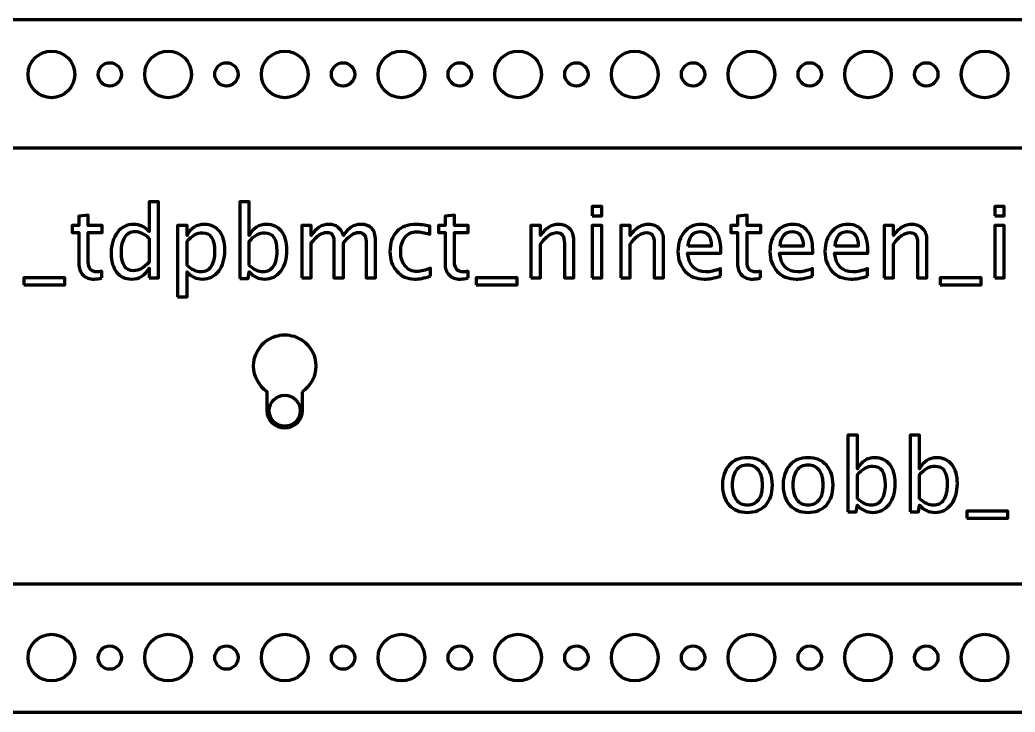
# Model space of a CAD drawing. Header units: centimetres. Extents: x -27.4 to 24.7, y -31.9 to 14.1.
# Drawn here: x -12.41 to 0.39, y -4.45 to 4.45 of the extents above; entities that cross this region are included whole.
import ezdxf

# ---------------------------------------------------------------- set-up
doc = ezdxf.new("R2010")
doc.units = ezdxf.units.CM
doc.header["$MEASUREMENT"] = 0
doc.layers.add('Layer 1', color=7, linetype='Continuous')

msp = doc.modelspace()

# ---------------------------------------------------------------- linework, layer by layer
at = {"layer": 'Layer 1', "color": 5, "lineweight": 106}
msp.add_lwpolyline([(-18.5, -2.8), (18.5, -2.8), (18.5, 2.8), (-18.5, 2.8), (-18.5, -2.8)], close=True, dxfattribs=at)
at = {"layer": 'Layer 1', "lineweight": 106}
for centre, major_axis in [((-11.99999, 3.74999), (0, 0.30001)), ((-10.49999, 3.74999), (0, 0.30001)), ((-8.99999, 3.74999), (0, 0.30001)), ((-7.49999, 3.74999), (0, 0.30001)), ((-5.99999, 3.74999), (0, 0.30001)), ((-4.49999, 3.74999), (0, 0.30001)), ((-2.99999, 3.74999), (0, 0.30001)), ((-1.49999, 3.74999), (0, 0.30001)), ((0.00001, 3.74999), (0, 0.30001)), ((-11.25, 3.75), (0, 0.15)), ((-9.75, 3.75), (0, 0.15)), ((-8.25, 3.75), (0, 0.15)), ((-6.75, 3.75), (0, 0.15)), ((-5.25, 3.75), (0, 0.15)), ((-3.75, 3.75), (0, 0.15)), ((-2.25, 3.75), (0, 0.15)), ((-0.75, 3.75), (0, 0.15)), ((-8.99999, -0.575), (0, 0.20001)), ((-11.99999, -3.75001), (0, 0.30001)), ((-10.49999, -3.75001), (0, 0.30001)), ((-8.99999, -3.75001), (0, 0.30001)), ((-7.49999, -3.75001), (0, 0.30001)), ((-5.99999, -3.75001), (0, 0.30001)), ((-4.49999, -3.75001), (0, 0.30001)), ((-2.99999, -3.75001), (0, 0.30001)), ((-1.49999, -3.75001), (0, 0.30001)), ((0.00001, -3.75001), (0, 0.30001)), ((-11.25, -3.75), (0, 0.15)), ((-9.75, -3.75), (0, 0.15)), ((-8.25, -3.75), (0, 0.15)), ((-6.75, -3.75), (0, 0.15)), ((-5.25, -3.75), (0, 0.15)), ((-3.75, -3.75), (0, 0.15)), ((-2.25, -3.75), (0, 0.15)), ((-0.75, -3.75), (0, 0.15))]:
    msp.add_ellipse(centre, major_axis=major_axis, ratio=1, dxfattribs=at)
msp.add_open_spline([(-24.7, -3.95), (-24.7, -3.95), (-24.7, 3.95), (-24.7, 3.95), (-24.7, 3.95), (-24.7, 4.22614), (-24.47614, 4.45), (-24.2, 4.45), (-24.2, 4.45), (-24.2, 4.45), (24.2, 4.45), (24.2, 4.45), (24.2, 4.45), (24.47614, 4.45), (24.7, 4.22614), (24.7, 3.95), (24.7, 3.95), (24.7, 3.95), (24.7, -3.95), (24.7, -3.95), (24.7, -3.95), (24.7, -4.22614), (24.47614, -4.45), (24.2, -4.45), (24.2, -4.45), (24.2, -4.45), (-24.2, -4.45), (-24.2, -4.45), (-24.2, -4.45), (-24.47614, -4.45), (-24.7, -4.22614), (-24.7, -3.95)], degree=3, knots=[0, 0, 0, 0, 0.11111111, 0.11111111, 0.11111111, 0.11111111, 0.22222222, 0.22222222, 0.22222222, 0.22222222, 0.33333333, 0.33333333, 0.33333333, 0.33333333, 0.44444444, 0.44444444, 0.44444444, 0.44444444, 0.55555556, 0.55555556, 0.55555556, 0.55555556, 0.66666667, 0.66666667, 0.66666667, 0.66666667, 0.77777778, 0.77777778, 0.77777778, 0.77777778, 1, 1, 1, 1], dxfattribs=at)
at = {"layer": 'Layer 1', "color": 5, "lineweight": 106}
for points, knots in [([(-10.74491, 1.13296), (-10.74491, 1.13296), (-10.74491, 1.25933), (-10.74491, 1.25933), (-10.74491, 1.25933), (-10.79465, 1.16492), (-10.86958, 1.11772), (-10.9697, 1.11772), (-10.9697, 1.11772), (-11.05098, 1.11772), (-11.1149, 1.14714), (-11.16147, 1.2062), (-11.16147, 1.2062), (-11.20804, 1.26525), (-11.23132, 1.3459), (-11.23132, 1.44813), (-11.23132, 1.44813), (-11.23132, 1.55989), (-11.20486, 1.64985), (-11.15216, 1.71801), (-11.15216, 1.71801), (-11.09924, 1.78595), (-11.02981, 1.82003), (-10.94366, 1.82003), (-10.94366, 1.82003), (-10.86387, 1.82003), (-10.7974, 1.78955), (-10.74491, 1.72838), (-10.74491, 1.72838), (-10.74491, 1.72838), (-10.74491, 2.11213), (-10.74491, 2.11213), (-10.74491, 2.11213), (-10.74491, 2.11213), (-10.62299, 2.11213), (-10.62299, 2.11213), (-10.62299, 2.11213), (-10.62299, 2.11213), (-10.62299, 1.13296), (-10.62299, 1.13296), (-10.62299, 1.13296), (-10.62299, 1.13296), (-10.74491, 1.13296), (-10.74491, 1.13296)], [0, 0, 0, 0, 0.08333333, 0.08333333, 0.08333333, 0.08333333, 0.16666667, 0.16666667, 0.16666667, 0.16666667, 0.25, 0.25, 0.25, 0.25, 0.33333333, 0.33333333, 0.33333333, 0.33333333, 0.41666667, 0.41666667, 0.41666667, 0.41666667, 0.5, 0.5, 0.5, 0.5, 0.58333333, 0.58333333, 0.58333333, 0.58333333, 0.66666667, 0.66666667, 0.66666667, 0.66666667, 0.75, 0.75, 0.75, 0.75, 0.83333333, 0.83333333, 0.83333333, 0.83333333, 1, 1, 1, 1]), ([(-9.57948, 1.12534), (-9.57948, 1.12534), (-9.57948, 2.11213), (-9.57948, 2.11213), (-9.57948, 2.11213), (-9.57948, 2.11213), (-9.45756, 2.11213), (-9.45756, 2.11213), (-9.45756, 2.11213), (-9.45756, 2.11213), (-9.45756, 1.67885), (-9.45756, 1.67885), (-9.45756, 1.67885), (-9.40761, 1.77304), (-9.33246, 1.82003), (-9.23235, 1.82003), (-9.23235, 1.82003), (-9.15128, 1.82003), (-9.08757, 1.79061), (-9.041, 1.73155), (-9.041, 1.73155), (-8.99443, 1.6725), (-8.97115, 1.59185), (-8.97115, 1.48962), (-8.97115, 1.48962), (-8.97115, 1.37828), (-8.99761, 1.28832), (-9.05031, 1.22017), (-9.05031, 1.22017), (-9.10302, 1.1518), (-9.17244, 1.11772), (-9.25838, 1.11772), (-9.25838, 1.11772), (-9.33818, 1.11772), (-9.40464, 1.1482), (-9.45756, 1.20937), (-9.45756, 1.20937), (-9.45756, 1.20937), (-9.47238, 1.12534), (-9.47238, 1.12534), (-9.47238, 1.12534), (-9.47238, 1.12534), (-9.57948, 1.12534), (-9.57948, 1.12534)], [0, 0, 0, 0, 0.08333333, 0.08333333, 0.08333333, 0.08333333, 0.16666667, 0.16666667, 0.16666667, 0.16666667, 0.25, 0.25, 0.25, 0.25, 0.33333333, 0.33333333, 0.33333333, 0.33333333, 0.41666667, 0.41666667, 0.41666667, 0.41666667, 0.5, 0.5, 0.5, 0.5, 0.58333333, 0.58333333, 0.58333333, 0.58333333, 0.66666667, 0.66666667, 0.66666667, 0.66666667, 0.75, 0.75, 0.75, 0.75, 0.83333333, 0.83333333, 0.83333333, 0.83333333, 1, 1, 1, 1]), ([(-5.04579, 1.92925), (-5.04579, 1.92925), (-5.04579, 2.05117), (-5.04579, 2.05117), (-5.04579, 2.05117), (-5.04579, 2.05117), (-4.92387, 2.05117), (-4.92387, 2.05117), (-4.92387, 2.05117), (-4.92387, 2.05117), (-4.92387, 1.92925), (-4.92387, 1.92925), (-4.92387, 1.92925), (-4.92387, 1.92925), (-5.04579, 1.92925), (-5.04579, 1.92925)], [0, 0, 0, 0, 0.2, 0.2, 0.2, 0.2, 0.4, 0.4, 0.4, 0.4, 0.6, 0.6, 0.6, 0.6, 1, 1, 1, 1]), ([(0.13052, 1.92925), (0.13052, 1.92925), (0.13052, 2.05117), (0.13052, 2.05117), (0.13052, 2.05117), (0.13052, 2.05117), (0.25244, 2.05117), (0.25244, 2.05117), (0.25244, 2.05117), (0.25244, 2.05117), (0.25244, 1.92925), (0.25244, 1.92925), (0.25244, 1.92925), (0.25244, 1.92925), (0.13052, 1.92925), (0.13052, 1.92925)], [0, 0, 0, 0, 0.2, 0.2, 0.2, 0.2, 0.4, 0.4, 0.4, 0.4, 0.6, 0.6, 0.6, 0.6, 1, 1, 1, 1]), ([(-11.35197, 1.13317), (-11.38965, 1.1228), (-11.42245, 1.11772), (-11.45018, 1.11772), (-11.45018, 1.11772), (-11.51241, 1.11772), (-11.56088, 1.1355), (-11.5956, 1.17106), (-11.5956, 1.17106), (-11.63052, 1.20662), (-11.64788, 1.25594), (-11.64788, 1.31923), (-11.64788, 1.31923), (-11.64788, 1.31923), (-11.64788, 1.71462), (-11.64788, 1.71462), (-11.64788, 1.71462), (-11.64788, 1.71462), (-11.73212, 1.71462), (-11.73212, 1.71462), (-11.73212, 1.71462), (-11.73212, 1.71462), (-11.73212, 1.80606), (-11.73212, 1.80606), (-11.73212, 1.80606), (-11.73212, 1.80606), (-11.64788, 1.80606), (-11.64788, 1.80606), (-11.64788, 1.80606), (-11.64788, 1.80606), (-11.64788, 1.92777), (-11.64788, 1.92777), (-11.64788, 1.92777), (-11.64788, 1.92777), (-11.52596, 1.93941), (-11.52596, 1.93941), (-11.52596, 1.93941), (-11.52596, 1.93941), (-11.52596, 1.80606), (-11.52596, 1.80606), (-11.52596, 1.80606), (-11.52596, 1.80606), (-11.34943, 1.80606), (-11.34943, 1.80606), (-11.34943, 1.80606), (-11.34943, 1.80606), (-11.34943, 1.71462), (-11.34943, 1.71462), (-11.34943, 1.71462), (-11.34943, 1.71462), (-11.52596, 1.71462), (-11.52596, 1.71462), (-11.52596, 1.71462), (-11.52596, 1.71462), (-11.52596, 1.34124), (-11.52596, 1.34124), (-11.52596, 1.34124), (-11.52596, 1.25319), (-11.48765, 1.20916), (-11.41124, 1.20916), (-11.41124, 1.20916), (-11.39494, 1.20916), (-11.37525, 1.21191), (-11.35197, 1.2172), (-11.35197, 1.2172), (-11.35197, 1.2172), (-11.35197, 1.13317), (-11.35197, 1.13317)], [0, 0, 0, 0, 0.05555556, 0.05555556, 0.05555556, 0.05555556, 0.11111111, 0.11111111, 0.11111111, 0.11111111, 0.16666667, 0.16666667, 0.16666667, 0.16666667, 0.22222222, 0.22222222, 0.22222222, 0.22222222, 0.27777778, 0.27777778, 0.27777778, 0.27777778, 0.33333333, 0.33333333, 0.33333333, 0.33333333, 0.38888889, 0.38888889, 0.38888889, 0.38888889, 0.44444444, 0.44444444, 0.44444444, 0.44444444, 0.5, 0.5, 0.5, 0.5, 0.55555556, 0.55555556, 0.55555556, 0.55555556, 0.61111111, 0.61111111, 0.61111111, 0.61111111, 0.66666667, 0.66666667, 0.66666667, 0.66666667, 0.72222222, 0.72222222, 0.72222222, 0.72222222, 0.77777778, 0.77777778, 0.77777778, 0.77777778, 0.83333333, 0.83333333, 0.83333333, 0.83333333, 0.88888889, 0.88888889, 0.88888889, 0.88888889, 1, 1, 1, 1]), ([(-6.64303, 1.13317), (-6.68071, 1.1228), (-6.71351, 1.11772), (-6.74124, 1.11772), (-6.74124, 1.11772), (-6.80347, 1.11772), (-6.85194, 1.1355), (-6.88666, 1.17106), (-6.88666, 1.17106), (-6.92158, 1.20662), (-6.93894, 1.25594), (-6.93894, 1.31923), (-6.93894, 1.31923), (-6.93894, 1.31923), (-6.93894, 1.71462), (-6.93894, 1.71462), (-6.93894, 1.71462), (-6.93894, 1.71462), (-7.02318, 1.71462), (-7.02318, 1.71462), (-7.02318, 1.71462), (-7.02318, 1.71462), (-7.02318, 1.80606), (-7.02318, 1.80606), (-7.02318, 1.80606), (-7.02318, 1.80606), (-6.93894, 1.80606), (-6.93894, 1.80606), (-6.93894, 1.80606), (-6.93894, 1.80606), (-6.93894, 1.92777), (-6.93894, 1.92777), (-6.93894, 1.92777), (-6.93894, 1.92777), (-6.81702, 1.93941), (-6.81702, 1.93941), (-6.81702, 1.93941), (-6.81702, 1.93941), (-6.81702, 1.80606), (-6.81702, 1.80606), (-6.81702, 1.80606), (-6.81702, 1.80606), (-6.64049, 1.80606), (-6.64049, 1.80606), (-6.64049, 1.80606), (-6.64049, 1.80606), (-6.64049, 1.71462), (-6.64049, 1.71462), (-6.64049, 1.71462), (-6.64049, 1.71462), (-6.81702, 1.71462), (-6.81702, 1.71462), (-6.81702, 1.71462), (-6.81702, 1.71462), (-6.81702, 1.34124), (-6.81702, 1.34124), (-6.81702, 1.34124), (-6.81702, 1.25319), (-6.77871, 1.20916), (-6.7023, 1.20916), (-6.7023, 1.20916), (-6.686, 1.20916), (-6.66631, 1.21191), (-6.64303, 1.2172), (-6.64303, 1.2172), (-6.64303, 1.2172), (-6.64303, 1.13317), (-6.64303, 1.13317)], [0, 0, 0, 0, 0.05555556, 0.05555556, 0.05555556, 0.05555556, 0.11111111, 0.11111111, 0.11111111, 0.11111111, 0.16666667, 0.16666667, 0.16666667, 0.16666667, 0.22222222, 0.22222222, 0.22222222, 0.22222222, 0.27777778, 0.27777778, 0.27777778, 0.27777778, 0.33333333, 0.33333333, 0.33333333, 0.33333333, 0.38888889, 0.38888889, 0.38888889, 0.38888889, 0.44444444, 0.44444444, 0.44444444, 0.44444444, 0.5, 0.5, 0.5, 0.5, 0.55555556, 0.55555556, 0.55555556, 0.55555556, 0.61111111, 0.61111111, 0.61111111, 0.61111111, 0.66666667, 0.66666667, 0.66666667, 0.66666667, 0.72222222, 0.72222222, 0.72222222, 0.72222222, 0.77777778, 0.77777778, 0.77777778, 0.77777778, 0.83333333, 0.83333333, 0.83333333, 0.83333333, 0.88888889, 0.88888889, 0.88888889, 0.88888889, 1, 1, 1, 1]), ([(-2.88192, 1.13317), (-2.9196, 1.1228), (-2.9524, 1.11772), (-2.98013, 1.11772), (-2.98013, 1.11772), (-3.04236, 1.11772), (-3.09083, 1.1355), (-3.12555, 1.17106), (-3.12555, 1.17106), (-3.16047, 1.20662), (-3.17783, 1.25594), (-3.17783, 1.31923), (-3.17783, 1.31923), (-3.17783, 1.31923), (-3.17783, 1.71462), (-3.17783, 1.71462), (-3.17783, 1.71462), (-3.17783, 1.71462), (-3.26207, 1.71462), (-3.26207, 1.71462), (-3.26207, 1.71462), (-3.26207, 1.71462), (-3.26207, 1.80606), (-3.26207, 1.80606), (-3.26207, 1.80606), (-3.26207, 1.80606), (-3.17783, 1.80606), (-3.17783, 1.80606), (-3.17783, 1.80606), (-3.17783, 1.80606), (-3.17783, 1.92777), (-3.17783, 1.92777), (-3.17783, 1.92777), (-3.17783, 1.92777), (-3.05591, 1.93941), (-3.05591, 1.93941), (-3.05591, 1.93941), (-3.05591, 1.93941), (-3.05591, 1.80606), (-3.05591, 1.80606), (-3.05591, 1.80606), (-3.05591, 1.80606), (-2.87938, 1.80606), (-2.87938, 1.80606), (-2.87938, 1.80606), (-2.87938, 1.80606), (-2.87938, 1.71462), (-2.87938, 1.71462), (-2.87938, 1.71462), (-2.87938, 1.71462), (-3.05591, 1.71462), (-3.05591, 1.71462), (-3.05591, 1.71462), (-3.05591, 1.71462), (-3.05591, 1.34124), (-3.05591, 1.34124), (-3.05591, 1.34124), (-3.05591, 1.25319), (-3.0176, 1.20916), (-2.94119, 1.20916), (-2.94119, 1.20916), (-2.92489, 1.20916), (-2.9052, 1.21191), (-2.88192, 1.2172), (-2.88192, 1.2172), (-2.88192, 1.2172), (-2.88192, 1.13317), (-2.88192, 1.13317)], [0, 0, 0, 0, 0.05555556, 0.05555556, 0.05555556, 0.05555556, 0.11111111, 0.11111111, 0.11111111, 0.11111111, 0.16666667, 0.16666667, 0.16666667, 0.16666667, 0.22222222, 0.22222222, 0.22222222, 0.22222222, 0.27777778, 0.27777778, 0.27777778, 0.27777778, 0.33333333, 0.33333333, 0.33333333, 0.33333333, 0.38888889, 0.38888889, 0.38888889, 0.38888889, 0.44444444, 0.44444444, 0.44444444, 0.44444444, 0.5, 0.5, 0.5, 0.5, 0.55555556, 0.55555556, 0.55555556, 0.55555556, 0.61111111, 0.61111111, 0.61111111, 0.61111111, 0.66666667, 0.66666667, 0.66666667, 0.66666667, 0.72222222, 0.72222222, 0.72222222, 0.72222222, 0.77777778, 0.77777778, 0.77777778, 0.77777778, 0.83333333, 0.83333333, 0.83333333, 0.83333333, 0.88888889, 0.88888889, 0.88888889, 0.88888889, 1, 1, 1, 1]), ([(-10.37873, 0.88785), (-10.37873, 0.88785), (-10.37873, 1.80606), (-10.37873, 1.80606), (-10.37873, 1.80606), (-10.37873, 1.80606), (-10.25681, 1.80606), (-10.25681, 1.80606), (-10.25681, 1.80606), (-10.25681, 1.80606), (-10.25681, 1.67885), (-10.25681, 1.67885), (-10.25681, 1.67885), (-10.20686, 1.77304), (-10.13171, 1.82003), (-10.0316, 1.82003), (-10.0316, 1.82003), (-9.95053, 1.82003), (-9.88682, 1.79061), (-9.84025, 1.73155), (-9.84025, 1.73155), (-9.79368, 1.6725), (-9.7704, 1.59185), (-9.7704, 1.48962), (-9.7704, 1.48962), (-9.7704, 1.37828), (-9.79686, 1.28832), (-9.84956, 1.22017), (-9.84956, 1.22017), (-9.90227, 1.1518), (-9.97169, 1.11772), (-10.05763, 1.11772), (-10.05763, 1.11772), (-10.13743, 1.11772), (-10.20389, 1.1482), (-10.25681, 1.20937), (-10.25681, 1.20937), (-10.25681, 1.20937), (-10.25681, 0.88785), (-10.25681, 0.88785), (-10.25681, 0.88785), (-10.25681, 0.88785), (-10.37873, 0.88785), (-10.37873, 0.88785)], [0, 0, 0, 0, 0.08333333, 0.08333333, 0.08333333, 0.08333333, 0.16666667, 0.16666667, 0.16666667, 0.16666667, 0.25, 0.25, 0.25, 0.25, 0.33333333, 0.33333333, 0.33333333, 0.33333333, 0.41666667, 0.41666667, 0.41666667, 0.41666667, 0.5, 0.5, 0.5, 0.5, 0.58333333, 0.58333333, 0.58333333, 0.58333333, 0.66666667, 0.66666667, 0.66666667, 0.66666667, 0.75, 0.75, 0.75, 0.75, 0.83333333, 0.83333333, 0.83333333, 0.83333333, 1, 1, 1, 1]), ([(-8.78023, 1.13296), (-8.78023, 1.13296), (-8.78023, 1.80606), (-8.78023, 1.80606), (-8.78023, 1.80606), (-8.78023, 1.80606), (-8.65831, 1.80606), (-8.65831, 1.80606), (-8.65831, 1.80606), (-8.65831, 1.80606), (-8.65831, 1.67885), (-8.65831, 1.67885), (-8.65831, 1.67885), (-8.59883, 1.77304), (-8.52263, 1.82003), (-8.42929, 1.82003), (-8.42929, 1.82003), (-8.33933, 1.82003), (-8.27816, 1.77304), (-8.24556, 1.67885), (-8.24556, 1.67885), (-8.18777, 1.77389), (-8.11242, 1.8213), (-8.01992, 1.8213), (-8.01992, 1.8213), (-7.96087, 1.8213), (-7.91494, 1.80394), (-7.88213, 1.76902), (-7.88213, 1.76902), (-7.84932, 1.73409), (-7.83281, 1.6852), (-7.83281, 1.62233), (-7.83281, 1.62233), (-7.83281, 1.62233), (-7.83281, 1.13296), (-7.83281, 1.13296), (-7.83281, 1.13296), (-7.83281, 1.13296), (-7.95473, 1.13296), (-7.95473, 1.13296), (-7.95473, 1.13296), (-7.95473, 1.13296), (-7.95473, 1.60223), (-7.95473, 1.60223), (-7.95473, 1.60223), (-7.95473, 1.67885), (-7.98521, 1.71716), (-8.04617, 1.71716), (-8.04617, 1.71716), (-8.10946, 1.71716), (-8.17592, 1.6725), (-8.24556, 1.58296), (-8.24556, 1.58296), (-8.24556, 1.58296), (-8.24556, 1.13296), (-8.24556, 1.13296), (-8.24556, 1.13296), (-8.24556, 1.13296), (-8.36748, 1.13296), (-8.36748, 1.13296), (-8.36748, 1.13296), (-8.36748, 1.13296), (-8.36748, 1.60265), (-8.36748, 1.60265), (-8.36748, 1.60265), (-8.36748, 1.67991), (-8.39838, 1.71843), (-8.4604, 1.71843), (-8.4604, 1.71843), (-8.522, 1.71843), (-8.58804, 1.67356), (-8.65831, 1.5836), (-8.65831, 1.5836), (-8.65831, 1.5836), (-8.65831, 1.13296), (-8.65831, 1.13296), (-8.65831, 1.13296), (-8.65831, 1.13296), (-8.78023, 1.13296), (-8.78023, 1.13296)], [0, 0, 0, 0, 0.04761905, 0.04761905, 0.04761905, 0.04761905, 0.0952381, 0.0952381, 0.0952381, 0.0952381, 0.14285714, 0.14285714, 0.14285714, 0.14285714, 0.19047619, 0.19047619, 0.19047619, 0.19047619, 0.23809524, 0.23809524, 0.23809524, 0.23809524, 0.28571429, 0.28571429, 0.28571429, 0.28571429, 0.33333333, 0.33333333, 0.33333333, 0.33333333, 0.38095238, 0.38095238, 0.38095238, 0.38095238, 0.42857143, 0.42857143, 0.42857143, 0.42857143, 0.47619048, 0.47619048, 0.47619048, 0.47619048, 0.52380952, 0.52380952, 0.52380952, 0.52380952, 0.57142857, 0.57142857, 0.57142857, 0.57142857, 0.61904762, 0.61904762, 0.61904762, 0.61904762, 0.66666667, 0.66666667, 0.66666667, 0.66666667, 0.71428571, 0.71428571, 0.71428571, 0.71428571, 0.76190476, 0.76190476, 0.76190476, 0.76190476, 0.80952381, 0.80952381, 0.80952381, 0.80952381, 0.85714286, 0.85714286, 0.85714286, 0.85714286, 0.9047619, 0.9047619, 0.9047619, 0.9047619, 1, 1, 1, 1]), ([(-7.12711, 1.15328), (-7.20606, 1.12957), (-7.27422, 1.11772), (-7.33158, 1.11772), (-7.33158, 1.11772), (-7.4226, 1.11772), (-7.49795, 1.15138), (-7.55785, 1.21847), (-7.55785, 1.21847), (-7.61775, 1.28578), (-7.64781, 1.37066), (-7.64781, 1.4729), (-7.64781, 1.4729), (-7.64781, 1.58212), (-7.61818, 1.66742), (-7.55891, 1.72838), (-7.55891, 1.72838), (-7.49964, 1.78955), (-7.41688, 1.82003), (-7.31062, 1.82003), (-7.31062, 1.82003), (-7.25834, 1.82003), (-7.1995, 1.81283), (-7.13473, 1.79844), (-7.13473, 1.79844), (-7.13473, 1.79844), (-7.13473, 1.69557), (-7.13473, 1.69557), (-7.13473, 1.69557), (-7.20352, 1.71589), (-7.25961, 1.72605), (-7.30279, 1.72605), (-7.30279, 1.72605), (-7.36545, 1.72605), (-7.41561, 1.70256), (-7.45308, 1.65578), (-7.45308, 1.65578), (-7.49054, 1.609), (-7.50938, 1.54656), (-7.50938, 1.46866), (-7.50938, 1.46866), (-7.50938, 1.3931), (-7.48991, 1.33214), (-7.45117, 1.28536), (-7.45117, 1.28536), (-7.41244, 1.23879), (-7.36185, 1.21551), (-7.29898, 1.21551), (-7.29898, 1.21551), (-7.24331, 1.21551), (-7.18616, 1.2299), (-7.12711, 1.25869), (-7.12711, 1.25869), (-7.12711, 1.25869), (-7.12711, 1.15328), (-7.12711, 1.15328)], [0, 0, 0, 0, 0.06666667, 0.06666667, 0.06666667, 0.06666667, 0.13333333, 0.13333333, 0.13333333, 0.13333333, 0.2, 0.2, 0.2, 0.2, 0.26666667, 0.26666667, 0.26666667, 0.26666667, 0.33333333, 0.33333333, 0.33333333, 0.33333333, 0.4, 0.4, 0.4, 0.4, 0.46666667, 0.46666667, 0.46666667, 0.46666667, 0.53333333, 0.53333333, 0.53333333, 0.53333333, 0.6, 0.6, 0.6, 0.6, 0.66666667, 0.66666667, 0.66666667, 0.66666667, 0.73333333, 0.73333333, 0.73333333, 0.73333333, 0.8, 0.8, 0.8, 0.8, 0.86666667, 0.86666667, 0.86666667, 0.86666667, 1, 1, 1, 1]), ([(-5.83404, 1.13296), (-5.83404, 1.13296), (-5.83404, 1.80606), (-5.83404, 1.80606), (-5.83404, 1.80606), (-5.83404, 1.80606), (-5.71212, 1.80606), (-5.71212, 1.80606), (-5.71212, 1.80606), (-5.71212, 1.80606), (-5.71212, 1.67885), (-5.71212, 1.67885), (-5.71212, 1.67885), (-5.64756, 1.77304), (-5.5684, 1.82003), (-5.47484, 1.82003), (-5.47484, 1.82003), (-5.416, 1.82003), (-5.36922, 1.80162), (-5.33472, 1.76457), (-5.33472, 1.76457), (-5.30022, 1.72774), (-5.28286, 1.678), (-5.28286, 1.61577), (-5.28286, 1.61577), (-5.28286, 1.61577), (-5.28286, 1.13296), (-5.28286, 1.13296), (-5.28286, 1.13296), (-5.28286, 1.13296), (-5.40478, 1.13296), (-5.40478, 1.13296), (-5.40478, 1.13296), (-5.40478, 1.13296), (-5.40478, 1.57598), (-5.40478, 1.57598), (-5.40478, 1.57598), (-5.40478, 1.62593), (-5.41219, 1.66149), (-5.42679, 1.68266), (-5.42679, 1.68266), (-5.44161, 1.70404), (-5.46595, 1.71462), (-5.50003, 1.71462), (-5.50003, 1.71462), (-5.57496, 1.71462), (-5.64566, 1.66573), (-5.71212, 1.56794), (-5.71212, 1.56794), (-5.71212, 1.56794), (-5.71212, 1.13296), (-5.71212, 1.13296), (-5.71212, 1.13296), (-5.71212, 1.13296), (-5.83404, 1.13296), (-5.83404, 1.13296)], [0, 0, 0, 0, 0.06666667, 0.06666667, 0.06666667, 0.06666667, 0.13333333, 0.13333333, 0.13333333, 0.13333333, 0.2, 0.2, 0.2, 0.2, 0.26666667, 0.26666667, 0.26666667, 0.26666667, 0.33333333, 0.33333333, 0.33333333, 0.33333333, 0.4, 0.4, 0.4, 0.4, 0.46666667, 0.46666667, 0.46666667, 0.46666667, 0.53333333, 0.53333333, 0.53333333, 0.53333333, 0.6, 0.6, 0.6, 0.6, 0.66666667, 0.66666667, 0.66666667, 0.66666667, 0.73333333, 0.73333333, 0.73333333, 0.73333333, 0.8, 0.8, 0.8, 0.8, 0.86666667, 0.86666667, 0.86666667, 0.86666667, 1, 1, 1, 1]), ([(-5.04579, 1.13296), (-5.04579, 1.13296), (-5.04579, 1.80606), (-5.04579, 1.80606), (-5.04579, 1.80606), (-5.04579, 1.80606), (-4.92387, 1.80606), (-4.92387, 1.80606), (-4.92387, 1.80606), (-4.92387, 1.80606), (-4.92387, 1.13296), (-4.92387, 1.13296), (-4.92387, 1.13296), (-4.92387, 1.13296), (-5.04579, 1.13296), (-5.04579, 1.13296)], [0, 0, 0, 0, 0.2, 0.2, 0.2, 0.2, 0.4, 0.4, 0.4, 0.4, 0.6, 0.6, 0.6, 0.6, 1, 1, 1, 1]), ([(-4.67876, 1.13296), (-4.67876, 1.13296), (-4.67876, 1.80606), (-4.67876, 1.80606), (-4.67876, 1.80606), (-4.67876, 1.80606), (-4.55684, 1.80606), (-4.55684, 1.80606), (-4.55684, 1.80606), (-4.55684, 1.80606), (-4.55684, 1.67885), (-4.55684, 1.67885), (-4.55684, 1.67885), (-4.49228, 1.77304), (-4.41312, 1.82003), (-4.31956, 1.82003), (-4.31956, 1.82003), (-4.26072, 1.82003), (-4.21394, 1.80162), (-4.17944, 1.76457), (-4.17944, 1.76457), (-4.14494, 1.72774), (-4.12758, 1.678), (-4.12758, 1.61577), (-4.12758, 1.61577), (-4.12758, 1.61577), (-4.12758, 1.13296), (-4.12758, 1.13296), (-4.12758, 1.13296), (-4.12758, 1.13296), (-4.2495, 1.13296), (-4.2495, 1.13296), (-4.2495, 1.13296), (-4.2495, 1.13296), (-4.2495, 1.57598), (-4.2495, 1.57598), (-4.2495, 1.57598), (-4.2495, 1.62593), (-4.25691, 1.66149), (-4.27151, 1.68266), (-4.27151, 1.68266), (-4.28633, 1.70404), (-4.31067, 1.71462), (-4.34475, 1.71462), (-4.34475, 1.71462), (-4.41968, 1.71462), (-4.49038, 1.66573), (-4.55684, 1.56794), (-4.55684, 1.56794), (-4.55684, 1.56794), (-4.55684, 1.13296), (-4.55684, 1.13296), (-4.55684, 1.13296), (-4.55684, 1.13296), (-4.67876, 1.13296), (-4.67876, 1.13296)], [0, 0, 0, 0, 0.06666667, 0.06666667, 0.06666667, 0.06666667, 0.13333333, 0.13333333, 0.13333333, 0.13333333, 0.2, 0.2, 0.2, 0.2, 0.26666667, 0.26666667, 0.26666667, 0.26666667, 0.33333333, 0.33333333, 0.33333333, 0.33333333, 0.4, 0.4, 0.4, 0.4, 0.46666667, 0.46666667, 0.46666667, 0.46666667, 0.53333333, 0.53333333, 0.53333333, 0.53333333, 0.6, 0.6, 0.6, 0.6, 0.66666667, 0.66666667, 0.66666667, 0.66666667, 0.73333333, 0.73333333, 0.73333333, 0.73333333, 0.8, 0.8, 0.8, 0.8, 0.86666667, 0.86666667, 0.86666667, 0.86666667, 1, 1, 1, 1]), ([(-3.39648, 1.15455), (-3.47839, 1.13), (-3.54846, 1.11772), (-3.60688, 1.11772), (-3.60688, 1.11772), (-3.70657, 1.11772), (-3.78764, 1.15074), (-3.85008, 1.21657), (-3.85008, 1.21657), (-3.91252, 1.2824), (-3.94385, 1.3677), (-3.94385, 1.47269), (-3.94385, 1.47269), (-3.94385, 1.5745), (-3.91633, 1.65811), (-3.86109, 1.72351), (-3.86109, 1.72351), (-3.80584, 1.7887), (-3.73515, 1.8213), (-3.649, 1.8213), (-3.649, 1.8213), (-3.56751, 1.8213), (-3.50443, 1.7923), (-3.45998, 1.73431), (-3.45998, 1.73431), (-3.41553, 1.67631), (-3.3933, 1.59418), (-3.3933, 1.48771), (-3.3933, 1.48771), (-3.3933, 1.48771), (-3.39394, 1.45046), (-3.39394, 1.45046), (-3.39394, 1.45046), (-3.39394, 1.45046), (-3.81939, 1.45046), (-3.81939, 1.45046), (-3.81939, 1.45046), (-3.80161, 1.28959), (-3.72308, 1.20916), (-3.58402, 1.20916), (-3.58402, 1.20916), (-3.533, 1.20916), (-3.47056, 1.22355), (-3.39648, 1.25234), (-3.39648, 1.25234), (-3.39648, 1.25234), (-3.39648, 1.15455), (-3.39648, 1.15455)], [0, 0, 0, 0, 0.07692308, 0.07692308, 0.07692308, 0.07692308, 0.15384615, 0.15384615, 0.15384615, 0.15384615, 0.23076923, 0.23076923, 0.23076923, 0.23076923, 0.30769231, 0.30769231, 0.30769231, 0.30769231, 0.38461538, 0.38461538, 0.38461538, 0.38461538, 0.46153846, 0.46153846, 0.46153846, 0.46153846, 0.53846154, 0.53846154, 0.53846154, 0.53846154, 0.61538462, 0.61538462, 0.61538462, 0.61538462, 0.69230769, 0.69230769, 0.69230769, 0.69230769, 0.76923077, 0.76923077, 0.76923077, 0.76923077, 0.84615385, 0.84615385, 0.84615385, 0.84615385, 1, 1, 1, 1]), ([(-2.2139, 1.15455), (-2.29581, 1.13), (-2.36588, 1.11772), (-2.4243, 1.11772), (-2.4243, 1.11772), (-2.52399, 1.11772), (-2.60506, 1.15074), (-2.6675, 1.21657), (-2.6675, 1.21657), (-2.72994, 1.2824), (-2.76127, 1.3677), (-2.76127, 1.47269), (-2.76127, 1.47269), (-2.76127, 1.5745), (-2.73375, 1.65811), (-2.67851, 1.72351), (-2.67851, 1.72351), (-2.62326, 1.7887), (-2.55257, 1.8213), (-2.46642, 1.8213), (-2.46642, 1.8213), (-2.38493, 1.8213), (-2.32185, 1.7923), (-2.2774, 1.73431), (-2.2774, 1.73431), (-2.23295, 1.67631), (-2.21072, 1.59418), (-2.21072, 1.48771), (-2.21072, 1.48771), (-2.21072, 1.48771), (-2.21136, 1.45046), (-2.21136, 1.45046), (-2.21136, 1.45046), (-2.21136, 1.45046), (-2.63681, 1.45046), (-2.63681, 1.45046), (-2.63681, 1.45046), (-2.61903, 1.28959), (-2.5405, 1.20916), (-2.40144, 1.20916), (-2.40144, 1.20916), (-2.35042, 1.20916), (-2.28798, 1.22355), (-2.2139, 1.25234), (-2.2139, 1.25234), (-2.2139, 1.25234), (-2.2139, 1.15455), (-2.2139, 1.15455)], [0, 0, 0, 0, 0.07692308, 0.07692308, 0.07692308, 0.07692308, 0.15384615, 0.15384615, 0.15384615, 0.15384615, 0.23076923, 0.23076923, 0.23076923, 0.23076923, 0.30769231, 0.30769231, 0.30769231, 0.30769231, 0.38461538, 0.38461538, 0.38461538, 0.38461538, 0.46153846, 0.46153846, 0.46153846, 0.46153846, 0.53846154, 0.53846154, 0.53846154, 0.53846154, 0.61538462, 0.61538462, 0.61538462, 0.61538462, 0.69230769, 0.69230769, 0.69230769, 0.69230769, 0.76923077, 0.76923077, 0.76923077, 0.76923077, 0.84615385, 0.84615385, 0.84615385, 0.84615385, 1, 1, 1, 1]), ([(-1.5063, 1.15455), (-1.58821, 1.13), (-1.65828, 1.11772), (-1.7167, 1.11772), (-1.7167, 1.11772), (-1.81639, 1.11772), (-1.89746, 1.15074), (-1.9599, 1.21657), (-1.9599, 1.21657), (-2.02234, 1.2824), (-2.05367, 1.3677), (-2.05367, 1.47269), (-2.05367, 1.47269), (-2.05367, 1.5745), (-2.02615, 1.65811), (-1.97091, 1.72351), (-1.97091, 1.72351), (-1.91566, 1.7887), (-1.84497, 1.8213), (-1.75882, 1.8213), (-1.75882, 1.8213), (-1.67733, 1.8213), (-1.61425, 1.7923), (-1.5698, 1.73431), (-1.5698, 1.73431), (-1.52535, 1.67631), (-1.50312, 1.59418), (-1.50312, 1.48771), (-1.50312, 1.48771), (-1.50312, 1.48771), (-1.50376, 1.45046), (-1.50376, 1.45046), (-1.50376, 1.45046), (-1.50376, 1.45046), (-1.92921, 1.45046), (-1.92921, 1.45046), (-1.92921, 1.45046), (-1.91143, 1.28959), (-1.8329, 1.20916), (-1.69384, 1.20916), (-1.69384, 1.20916), (-1.64282, 1.20916), (-1.58038, 1.22355), (-1.5063, 1.25234), (-1.5063, 1.25234), (-1.5063, 1.25234), (-1.5063, 1.15455), (-1.5063, 1.15455)], [0, 0, 0, 0, 0.07692308, 0.07692308, 0.07692308, 0.07692308, 0.15384615, 0.15384615, 0.15384615, 0.15384615, 0.23076923, 0.23076923, 0.23076923, 0.23076923, 0.30769231, 0.30769231, 0.30769231, 0.30769231, 0.38461538, 0.38461538, 0.38461538, 0.38461538, 0.46153846, 0.46153846, 0.46153846, 0.46153846, 0.53846154, 0.53846154, 0.53846154, 0.53846154, 0.61538462, 0.61538462, 0.61538462, 0.61538462, 0.69230769, 0.69230769, 0.69230769, 0.69230769, 0.76923077, 0.76923077, 0.76923077, 0.76923077, 0.84615385, 0.84615385, 0.84615385, 0.84615385, 1, 1, 1, 1]), ([(-1.29273, 1.13296), (-1.29273, 1.13296), (-1.29273, 1.80606), (-1.29273, 1.80606), (-1.29273, 1.80606), (-1.29273, 1.80606), (-1.17081, 1.80606), (-1.17081, 1.80606), (-1.17081, 1.80606), (-1.17081, 1.80606), (-1.17081, 1.67885), (-1.17081, 1.67885), (-1.17081, 1.67885), (-1.10625, 1.77304), (-1.02709, 1.82003), (-0.93353, 1.82003), (-0.93353, 1.82003), (-0.87469, 1.82003), (-0.82791, 1.80162), (-0.79341, 1.76457), (-0.79341, 1.76457), (-0.75891, 1.72774), (-0.74155, 1.678), (-0.74155, 1.61577), (-0.74155, 1.61577), (-0.74155, 1.61577), (-0.74155, 1.13296), (-0.74155, 1.13296), (-0.74155, 1.13296), (-0.74155, 1.13296), (-0.86347, 1.13296), (-0.86347, 1.13296), (-0.86347, 1.13296), (-0.86347, 1.13296), (-0.86347, 1.57598), (-0.86347, 1.57598), (-0.86347, 1.57598), (-0.86347, 1.62593), (-0.87088, 1.66149), (-0.88548, 1.68266), (-0.88548, 1.68266), (-0.9003, 1.70404), (-0.92464, 1.71462), (-0.95872, 1.71462), (-0.95872, 1.71462), (-1.03365, 1.71462), (-1.10435, 1.66573), (-1.17081, 1.56794), (-1.17081, 1.56794), (-1.17081, 1.56794), (-1.17081, 1.13296), (-1.17081, 1.13296), (-1.17081, 1.13296), (-1.17081, 1.13296), (-1.29273, 1.13296), (-1.29273, 1.13296)], [0, 0, 0, 0, 0.06666667, 0.06666667, 0.06666667, 0.06666667, 0.13333333, 0.13333333, 0.13333333, 0.13333333, 0.2, 0.2, 0.2, 0.2, 0.26666667, 0.26666667, 0.26666667, 0.26666667, 0.33333333, 0.33333333, 0.33333333, 0.33333333, 0.4, 0.4, 0.4, 0.4, 0.46666667, 0.46666667, 0.46666667, 0.46666667, 0.53333333, 0.53333333, 0.53333333, 0.53333333, 0.6, 0.6, 0.6, 0.6, 0.66666667, 0.66666667, 0.66666667, 0.66666667, 0.73333333, 0.73333333, 0.73333333, 0.73333333, 0.8, 0.8, 0.8, 0.8, 0.86666667, 0.86666667, 0.86666667, 0.86666667, 1, 1, 1, 1]), ([(0.13052, 1.13296), (0.13052, 1.13296), (0.13052, 1.80606), (0.13052, 1.80606), (0.13052, 1.80606), (0.13052, 1.80606), (0.25244, 1.80606), (0.25244, 1.80606), (0.25244, 1.80606), (0.25244, 1.80606), (0.25244, 1.13296), (0.25244, 1.13296), (0.25244, 1.13296), (0.25244, 1.13296), (0.13052, 1.13296), (0.13052, 1.13296)], [0, 0, 0, 0, 0.2, 0.2, 0.2, 0.2, 0.4, 0.4, 0.4, 0.4, 0.6, 0.6, 0.6, 0.6, 1, 1, 1, 1]), ([(-10.74491, 1.64498), (-10.8082, 1.70065), (-10.8681, 1.72859), (-10.92483, 1.72859), (-10.92483, 1.72859), (-10.98071, 1.72859), (-11.02389, 1.70531), (-11.05458, 1.65853), (-11.05458, 1.65853), (-11.08527, 1.61196), (-11.10051, 1.54592), (-11.10051, 1.46041), (-11.10051, 1.46041), (-11.10051, 1.30314), (-11.04844, 1.2244), (-10.94409, 1.2244), (-10.94409, 1.2244), (-10.87635, 1.2244), (-10.80989, 1.26144), (-10.74491, 1.33531), (-10.74491, 1.33531), (-10.74491, 1.33531), (-10.74491, 1.64498), (-10.74491, 1.64498)], [0, 0, 0, 0, 0.14285714, 0.14285714, 0.14285714, 0.14285714, 0.28571429, 0.28571429, 0.28571429, 0.28571429, 0.42857143, 0.42857143, 0.42857143, 0.42857143, 0.57142857, 0.57142857, 0.57142857, 0.57142857, 0.71428571, 0.71428571, 0.71428571, 0.71428571, 1, 1, 1, 1]), ([(-10.25681, 1.2934), (-10.19394, 1.23731), (-10.13404, 1.20916), (-10.0771, 1.20916), (-10.0771, 1.20916), (-10.02101, 1.20916), (-9.97762, 1.23266), (-9.94714, 1.27943), (-9.94714, 1.27943), (-9.91645, 1.32621), (-9.90121, 1.39204), (-9.90121, 1.47713), (-9.90121, 1.47713), (-9.90121, 1.63461), (-9.95328, 1.71335), (-10.05742, 1.71335), (-10.05742, 1.71335), (-10.12558, 1.71335), (-10.19204, 1.67652), (-10.25681, 1.60265), (-10.25681, 1.60265), (-10.25681, 1.60265), (-10.25681, 1.2934), (-10.25681, 1.2934)], [0, 0, 0, 0, 0.14285714, 0.14285714, 0.14285714, 0.14285714, 0.28571429, 0.28571429, 0.28571429, 0.28571429, 0.42857143, 0.42857143, 0.42857143, 0.42857143, 0.57142857, 0.57142857, 0.57142857, 0.57142857, 0.71428571, 0.71428571, 0.71428571, 0.71428571, 1, 1, 1, 1]), ([(-9.45756, 1.2934), (-9.39469, 1.23731), (-9.33479, 1.20916), (-9.27785, 1.20916), (-9.27785, 1.20916), (-9.22176, 1.20916), (-9.17837, 1.23266), (-9.14789, 1.27943), (-9.14789, 1.27943), (-9.1172, 1.32621), (-9.10196, 1.39204), (-9.10196, 1.47713), (-9.10196, 1.47713), (-9.10196, 1.63461), (-9.15403, 1.71335), (-9.25817, 1.71335), (-9.25817, 1.71335), (-9.32633, 1.71335), (-9.39279, 1.67652), (-9.45756, 1.60265), (-9.45756, 1.60265), (-9.45756, 1.60265), (-9.45756, 1.2934), (-9.45756, 1.2934)], [0, 0, 0, 0, 0.14285714, 0.14285714, 0.14285714, 0.14285714, 0.28571429, 0.28571429, 0.28571429, 0.28571429, 0.42857143, 0.42857143, 0.42857143, 0.42857143, 0.57142857, 0.57142857, 0.57142857, 0.57142857, 0.71428571, 0.71428571, 0.71428571, 0.71428571, 1, 1, 1, 1]), ([(-3.81304, 1.5419), (-3.81304, 1.5419), (-3.51586, 1.5419), (-3.51586, 1.5419), (-3.51586, 1.5419), (-3.51586, 1.66721), (-3.56264, 1.72986), (-3.65598, 1.72986), (-3.65598, 1.72986), (-3.74996, 1.72986), (-3.80224, 1.66721), (-3.81304, 1.5419)], [0, 0, 0, 0, 0.25, 0.25, 0.25, 0.25, 0.5, 0.5, 0.5, 0.5, 1, 1, 1, 1]), ([(-2.63046, 1.5419), (-2.63046, 1.5419), (-2.33328, 1.5419), (-2.33328, 1.5419), (-2.33328, 1.5419), (-2.33328, 1.66721), (-2.38006, 1.72986), (-2.4734, 1.72986), (-2.4734, 1.72986), (-2.56738, 1.72986), (-2.61966, 1.66721), (-2.63046, 1.5419)], [0, 0, 0, 0, 0.25, 0.25, 0.25, 0.25, 0.5, 0.5, 0.5, 0.5, 1, 1, 1, 1]), ([(-1.92286, 1.5419), (-1.92286, 1.5419), (-1.62568, 1.5419), (-1.62568, 1.5419), (-1.62568, 1.5419), (-1.62568, 1.66721), (-1.67246, 1.72986), (-1.7658, 1.72986), (-1.7658, 1.72986), (-1.85978, 1.72986), (-1.91206, 1.66721), (-1.92286, 1.5419)], [0, 0, 0, 0, 0.25, 0.25, 0.25, 0.25, 0.5, 0.5, 0.5, 0.5, 1, 1, 1, 1]), ([(-12.35654, 1.04152), (-12.35654, 1.04152), (-12.35654, 1.13296), (-12.35654, 1.13296), (-12.35654, 1.13296), (-12.35654, 1.13296), (-11.82822, 1.13296), (-11.82822, 1.13296), (-11.82822, 1.13296), (-11.82822, 1.13296), (-11.82822, 1.04152), (-11.82822, 1.04152), (-11.82822, 1.04152), (-11.82822, 1.04152), (-12.35654, 1.04152), (-12.35654, 1.04152)], [0, 0, 0, 0, 0.2, 0.2, 0.2, 0.2, 0.4, 0.4, 0.4, 0.4, 0.6, 0.6, 0.6, 0.6, 1, 1, 1, 1]), ([(-6.53762, 1.04152), (-6.53762, 1.04152), (-6.53762, 1.13296), (-6.53762, 1.13296), (-6.53762, 1.13296), (-6.53762, 1.13296), (-6.0093, 1.13296), (-6.0093, 1.13296), (-6.0093, 1.13296), (-6.0093, 1.13296), (-6.0093, 1.04152), (-6.0093, 1.04152), (-6.0093, 1.04152), (-6.0093, 1.04152), (-6.53762, 1.04152), (-6.53762, 1.04152)], [0, 0, 0, 0, 0.2, 0.2, 0.2, 0.2, 0.4, 0.4, 0.4, 0.4, 0.6, 0.6, 0.6, 0.6, 1, 1, 1, 1]), ([(-0.57306, 1.04152), (-0.57306, 1.04152), (-0.57306, 1.13296), (-0.57306, 1.13296), (-0.57306, 1.13296), (-0.57306, 1.13296), (-0.04474, 1.13296), (-0.04474, 1.13296), (-0.04474, 1.13296), (-0.04474, 1.13296), (-0.04474, 1.04152), (-0.04474, 1.04152), (-0.04474, 1.04152), (-0.04474, 1.04152), (-0.57306, 1.04152), (-0.57306, 1.04152)], [0, 0, 0, 0, 0.2, 0.2, 0.2, 0.2, 0.4, 0.4, 0.4, 0.4, 0.6, 0.6, 0.6, 0.6, 1, 1, 1, 1]), ([(-1.75818, -1.87465), (-1.75818, -1.87465), (-1.75818, -0.88786), (-1.75818, -0.88786), (-1.75818, -0.88786), (-1.75818, -0.88786), (-1.63626, -0.88786), (-1.63626, -0.88786), (-1.63626, -0.88786), (-1.63626, -0.88786), (-1.63626, -1.32114), (-1.63626, -1.32114), (-1.63626, -1.32114), (-1.58631, -1.22695), (-1.51116, -1.17996), (-1.41105, -1.17996), (-1.41105, -1.17996), (-1.32998, -1.17996), (-1.26627, -1.20938), (-1.2197, -1.26844), (-1.2197, -1.26844), (-1.17313, -1.32749), (-1.14985, -1.40814), (-1.14985, -1.51037), (-1.14985, -1.51037), (-1.14985, -1.62171), (-1.17631, -1.71167), (-1.22901, -1.77982), (-1.22901, -1.77982), (-1.28172, -1.84819), (-1.35114, -1.88227), (-1.43708, -1.88227), (-1.43708, -1.88227), (-1.51688, -1.88227), (-1.58334, -1.85179), (-1.63626, -1.79062), (-1.63626, -1.79062), (-1.63626, -1.79062), (-1.65108, -1.87465), (-1.65108, -1.87465), (-1.65108, -1.87465), (-1.65108, -1.87465), (-1.75818, -1.87465), (-1.75818, -1.87465)], [0, 0, 0, 0, 0.08333333, 0.08333333, 0.08333333, 0.08333333, 0.16666667, 0.16666667, 0.16666667, 0.16666667, 0.25, 0.25, 0.25, 0.25, 0.33333333, 0.33333333, 0.33333333, 0.33333333, 0.41666667, 0.41666667, 0.41666667, 0.41666667, 0.5, 0.5, 0.5, 0.5, 0.58333333, 0.58333333, 0.58333333, 0.58333333, 0.66666667, 0.66666667, 0.66666667, 0.66666667, 0.75, 0.75, 0.75, 0.75, 0.83333333, 0.83333333, 0.83333333, 0.83333333, 1, 1, 1, 1]), ([(-0.95893, -1.87465), (-0.95893, -1.87465), (-0.95893, -0.88786), (-0.95893, -0.88786), (-0.95893, -0.88786), (-0.95893, -0.88786), (-0.83701, -0.88786), (-0.83701, -0.88786), (-0.83701, -0.88786), (-0.83701, -0.88786), (-0.83701, -1.32114), (-0.83701, -1.32114), (-0.83701, -1.32114), (-0.78706, -1.22695), (-0.71191, -1.17996), (-0.6118, -1.17996), (-0.6118, -1.17996), (-0.53073, -1.17996), (-0.46702, -1.20938), (-0.42045, -1.26844), (-0.42045, -1.26844), (-0.37388, -1.32749), (-0.3506, -1.40814), (-0.3506, -1.51037), (-0.3506, -1.51037), (-0.3506, -1.62171), (-0.37706, -1.71167), (-0.42976, -1.77982), (-0.42976, -1.77982), (-0.48247, -1.84819), (-0.55189, -1.88227), (-0.63783, -1.88227), (-0.63783, -1.88227), (-0.71763, -1.88227), (-0.78409, -1.85179), (-0.83701, -1.79062), (-0.83701, -1.79062), (-0.83701, -1.79062), (-0.85183, -1.87465), (-0.85183, -1.87465), (-0.85183, -1.87465), (-0.85183, -1.87465), (-0.95893, -1.87465), (-0.95893, -1.87465)], [0, 0, 0, 0, 0.08333333, 0.08333333, 0.08333333, 0.08333333, 0.16666667, 0.16666667, 0.16666667, 0.16666667, 0.25, 0.25, 0.25, 0.25, 0.33333333, 0.33333333, 0.33333333, 0.33333333, 0.41666667, 0.41666667, 0.41666667, 0.41666667, 0.5, 0.5, 0.5, 0.5, 0.58333333, 0.58333333, 0.58333333, 0.58333333, 0.66666667, 0.66666667, 0.66666667, 0.66666667, 0.75, 0.75, 0.75, 0.75, 0.83333333, 0.83333333, 0.83333333, 0.83333333, 1, 1, 1, 1]), ([(-3.05061, -1.88227), (-3.14946, -1.88227), (-3.22777, -1.85073), (-3.28535, -1.78765), (-3.28535, -1.78765), (-3.34313, -1.72458), (-3.37192, -1.63885), (-3.37192, -1.53069), (-3.37192, -1.53069), (-3.37192, -1.42274), (-3.34313, -1.33723), (-3.28535, -1.27436), (-3.28535, -1.27436), (-3.22777, -1.2115), (-3.14946, -1.17996), (-3.05061, -1.17996), (-3.05061, -1.17996), (-2.95176, -1.17996), (-2.87344, -1.2115), (-2.81587, -1.27436), (-2.81587, -1.27436), (-2.75809, -1.33723), (-2.7293, -1.42274), (-2.7293, -1.53069), (-2.7293, -1.53069), (-2.7293, -1.63885), (-2.75809, -1.72458), (-2.81587, -1.78765), (-2.81587, -1.78765), (-2.87344, -1.85073), (-2.95176, -1.88227), (-3.05061, -1.88227)], [0, 0, 0, 0, 0.11111111, 0.11111111, 0.11111111, 0.11111111, 0.22222222, 0.22222222, 0.22222222, 0.22222222, 0.33333333, 0.33333333, 0.33333333, 0.33333333, 0.44444444, 0.44444444, 0.44444444, 0.44444444, 0.55555556, 0.55555556, 0.55555556, 0.55555556, 0.66666667, 0.66666667, 0.66666667, 0.66666667, 0.77777778, 0.77777778, 0.77777778, 0.77777778, 1, 1, 1, 1]), ([(-3.05082, -1.79083), (-2.9905, -1.79083), (-2.94351, -1.76818), (-2.91006, -1.72267), (-2.91006, -1.72267), (-2.87683, -1.67738), (-2.86011, -1.61324), (-2.86011, -1.53069), (-2.86011, -1.53069), (-2.86011, -1.44835), (-2.87683, -1.38443), (-2.91006, -1.33913), (-2.91006, -1.33913), (-2.94351, -1.29405), (-2.9905, -1.2714), (-3.05082, -1.2714), (-3.05082, -1.2714), (-3.11136, -1.2714), (-3.15835, -1.29405), (-3.19137, -1.33913), (-3.19137, -1.33913), (-3.2246, -1.38443), (-3.24111, -1.44835), (-3.24111, -1.53069), (-3.24111, -1.53069), (-3.24111, -1.61324), (-3.2246, -1.67738), (-3.19137, -1.72267), (-3.19137, -1.72267), (-3.15835, -1.76818), (-3.11136, -1.79083), (-3.05082, -1.79083)], [0, 0, 0, 0, 0.11111111, 0.11111111, 0.11111111, 0.11111111, 0.22222222, 0.22222222, 0.22222222, 0.22222222, 0.33333333, 0.33333333, 0.33333333, 0.33333333, 0.44444444, 0.44444444, 0.44444444, 0.44444444, 0.55555556, 0.55555556, 0.55555556, 0.55555556, 0.66666667, 0.66666667, 0.66666667, 0.66666667, 0.77777778, 0.77777778, 0.77777778, 0.77777778, 1, 1, 1, 1]), ([(-2.27041, -1.88227), (-2.36926, -1.88227), (-2.44757, -1.85073), (-2.50515, -1.78765), (-2.50515, -1.78765), (-2.56293, -1.72458), (-2.59172, -1.63885), (-2.59172, -1.53069), (-2.59172, -1.53069), (-2.59172, -1.42274), (-2.56293, -1.33723), (-2.50515, -1.27436), (-2.50515, -1.27436), (-2.44757, -1.2115), (-2.36926, -1.17996), (-2.27041, -1.17996), (-2.27041, -1.17996), (-2.17156, -1.17996), (-2.09324, -1.2115), (-2.03567, -1.27436), (-2.03567, -1.27436), (-1.97789, -1.33723), (-1.9491, -1.42274), (-1.9491, -1.53069), (-1.9491, -1.53069), (-1.9491, -1.63885), (-1.97789, -1.72458), (-2.03567, -1.78765), (-2.03567, -1.78765), (-2.09324, -1.85073), (-2.17156, -1.88227), (-2.27041, -1.88227)], [0, 0, 0, 0, 0.11111111, 0.11111111, 0.11111111, 0.11111111, 0.22222222, 0.22222222, 0.22222222, 0.22222222, 0.33333333, 0.33333333, 0.33333333, 0.33333333, 0.44444444, 0.44444444, 0.44444444, 0.44444444, 0.55555556, 0.55555556, 0.55555556, 0.55555556, 0.66666667, 0.66666667, 0.66666667, 0.66666667, 0.77777778, 0.77777778, 0.77777778, 0.77777778, 1, 1, 1, 1]), ([(-2.27062, -1.79083), (-2.2103, -1.79083), (-2.16331, -1.76818), (-2.12986, -1.72267), (-2.12986, -1.72267), (-2.09663, -1.67738), (-2.07991, -1.61324), (-2.07991, -1.53069), (-2.07991, -1.53069), (-2.07991, -1.44835), (-2.09663, -1.38443), (-2.12986, -1.33913), (-2.12986, -1.33913), (-2.16331, -1.29405), (-2.2103, -1.2714), (-2.27062, -1.2714), (-2.27062, -1.2714), (-2.33116, -1.2714), (-2.37815, -1.29405), (-2.41117, -1.33913), (-2.41117, -1.33913), (-2.4444, -1.38443), (-2.46091, -1.44835), (-2.46091, -1.53069), (-2.46091, -1.53069), (-2.46091, -1.61324), (-2.4444, -1.67738), (-2.41117, -1.72267), (-2.41117, -1.72267), (-2.37815, -1.76818), (-2.33116, -1.79083), (-2.27062, -1.79083)], [0, 0, 0, 0, 0.11111111, 0.11111111, 0.11111111, 0.11111111, 0.22222222, 0.22222222, 0.22222222, 0.22222222, 0.33333333, 0.33333333, 0.33333333, 0.33333333, 0.44444444, 0.44444444, 0.44444444, 0.44444444, 0.55555556, 0.55555556, 0.55555556, 0.55555556, 0.66666667, 0.66666667, 0.66666667, 0.66666667, 0.77777778, 0.77777778, 0.77777778, 0.77777778, 1, 1, 1, 1]), ([(-1.63626, -1.70659), (-1.57339, -1.76268), (-1.51349, -1.79083), (-1.45655, -1.79083), (-1.45655, -1.79083), (-1.40046, -1.79083), (-1.35707, -1.76733), (-1.32659, -1.72056), (-1.32659, -1.72056), (-1.2959, -1.67378), (-1.28066, -1.60795), (-1.28066, -1.52286), (-1.28066, -1.52286), (-1.28066, -1.36538), (-1.33273, -1.28664), (-1.43687, -1.28664), (-1.43687, -1.28664), (-1.50503, -1.28664), (-1.57149, -1.32347), (-1.63626, -1.39734), (-1.63626, -1.39734), (-1.63626, -1.39734), (-1.63626, -1.70659), (-1.63626, -1.70659)], [0, 0, 0, 0, 0.14285714, 0.14285714, 0.14285714, 0.14285714, 0.28571429, 0.28571429, 0.28571429, 0.28571429, 0.42857143, 0.42857143, 0.42857143, 0.42857143, 0.57142857, 0.57142857, 0.57142857, 0.57142857, 0.71428571, 0.71428571, 0.71428571, 0.71428571, 1, 1, 1, 1]), ([(-0.83701, -1.70659), (-0.77414, -1.76268), (-0.71424, -1.79083), (-0.6573, -1.79083), (-0.6573, -1.79083), (-0.60121, -1.79083), (-0.55782, -1.76733), (-0.52734, -1.72056), (-0.52734, -1.72056), (-0.49665, -1.67378), (-0.48141, -1.60795), (-0.48141, -1.52286), (-0.48141, -1.52286), (-0.48141, -1.36538), (-0.53348, -1.28664), (-0.63762, -1.28664), (-0.63762, -1.28664), (-0.70578, -1.28664), (-0.77224, -1.32347), (-0.83701, -1.39734), (-0.83701, -1.39734), (-0.83701, -1.39734), (-0.83701, -1.70659), (-0.83701, -1.70659)], [0, 0, 0, 0, 0.14285714, 0.14285714, 0.14285714, 0.14285714, 0.28571429, 0.28571429, 0.28571429, 0.28571429, 0.42857143, 0.42857143, 0.42857143, 0.42857143, 0.57142857, 0.57142857, 0.57142857, 0.57142857, 0.71428571, 0.71428571, 0.71428571, 0.71428571, 1, 1, 1, 1]), ([(-0.22826, -1.95847), (-0.22826, -1.95847), (-0.22826, -1.86703), (-0.22826, -1.86703), (-0.22826, -1.86703), (-0.22826, -1.86703), (0.30006, -1.86703), (0.30006, -1.86703), (0.30006, -1.86703), (0.30006, -1.86703), (0.30006, -1.95847), (0.30006, -1.95847), (0.30006, -1.95847), (0.30006, -1.95847), (-0.22826, -1.95847), (-0.22826, -1.95847)], [0, 0, 0, 0, 0.2, 0.2, 0.2, 0.2, 0.4, 0.4, 0.4, 0.4, 0.6, 0.6, 0.6, 0.6, 1, 1, 1, 1])]:
    msp.add_open_spline(points, degree=3, knots=knots, dxfattribs=at)
at = {"layer": 'Layer 1', "color": 4, "lineweight": 106}
msp.add_open_spline([(-8.775, -0.33074), (-8.66937, -0.25875), (-8.6, -0.13748), (-8.6, 0), (-8.6, 0), (-8.6, 0.13749), (-8.66937, 0.25875), (-8.775, 0.33075), (-8.775, 0.33075), (-8.775, 0.33075), (-8.775, 0.33076), (-8.775, 0.33076), (-8.775, 0.33076), (-8.775, 0.33076), (-8.77501, 0.33076), (-8.77501, 0.33076), (-8.77501, 0.33076), (-8.83912, 0.37444), (-8.91657, 0.4), (-9, 0.4), (-9, 0.4), (-9.08343, 0.4), (-9.16088, 0.37445), (-9.22499, 0.33076), (-9.22499, 0.33076), (-9.22499, 0.33076), (-9.225, 0.33076), (-9.225, 0.33076), (-9.225, 0.33076), (-9.225, 0.33076), (-9.225, 0.33075), (-9.225, 0.33075), (-9.225, 0.33075), (-9.33063, 0.25875), (-9.4, 0.13749), (-9.4, 0), (-9.4, 0), (-9.4, -0.13748), (-9.33063, -0.25875), (-9.225, -0.33074), (-9.225, -0.33074), (-9.225, -0.33074), (-9.225, -0.575), (-9.225, -0.575), (-9.225, -0.575), (-9.225, -0.69927), (-9.12427, -0.8), (-9, -0.8), (-9, -0.8), (-8.87573, -0.8), (-8.775, -0.69927), (-8.775, -0.575), (-8.775, -0.575), (-8.775, -0.575), (-8.775, -0.33074), (-8.775, -0.33074)], degree=3, knots=[0, 0, 0, 0, 0.06666667, 0.06666667, 0.06666667, 0.06666667, 0.13333333, 0.13333333, 0.13333333, 0.13333333, 0.2, 0.2, 0.2, 0.2, 0.26666667, 0.26666667, 0.26666667, 0.26666667, 0.33333333, 0.33333333, 0.33333333, 0.33333333, 0.4, 0.4, 0.4, 0.4, 0.46666667, 0.46666667, 0.46666667, 0.46666667, 0.53333333, 0.53333333, 0.53333333, 0.53333333, 0.6, 0.6, 0.6, 0.6, 0.66666667, 0.66666667, 0.66666667, 0.66666667, 0.73333333, 0.73333333, 0.73333333, 0.73333333, 0.8, 0.8, 0.8, 0.8, 0.86666667, 0.86666667, 0.86666667, 0.86666667, 1, 1, 1, 1], dxfattribs=at)

doc.saveas('drawing.dxf')
